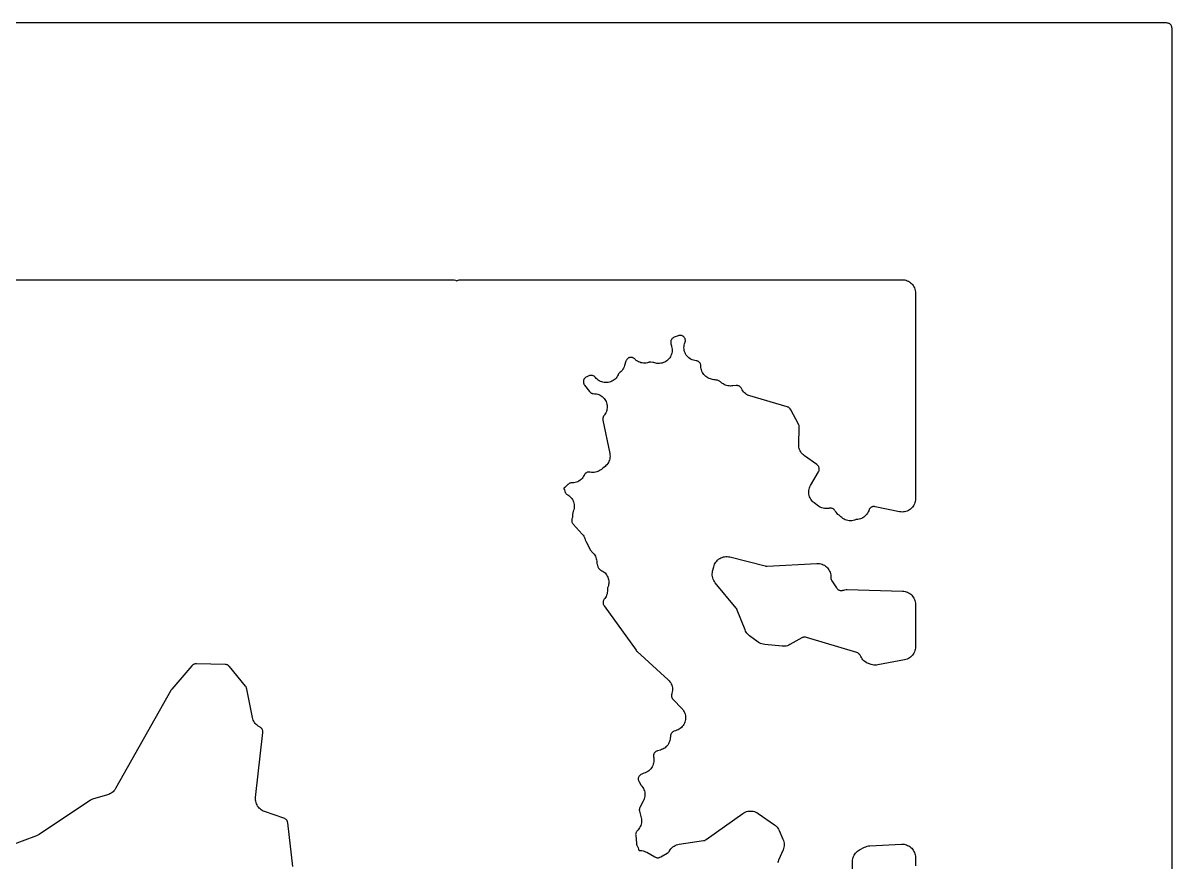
# Model space of a CAD drawing. Header units: metres. Extents: x 0 to 400, y 0 to 202.
# Drawn here: x 344.3 to 400.3, y 161.6 to 202.5 of the extents above; entities that cross this region are included whole.
import ezdxf

# ---------------------------------------------------------------- set-up
doc = ezdxf.new("R2010")
doc.units = ezdxf.units.M

msp = doc.modelspace()

# ---------------------------------------------------------------- linework, layer by layer
for points in [[(400.252, 0.0146), (400.252, 202.1856), (400.25, 202.2266), (400.247, 202.2476), (400.241, 202.2696), (400.231, 202.2976), (400.231, 202.2976), (400.221, 202.3196), (400.208, 202.3406), (400.195, 202.3586), (400.177, 202.3776), (400.158, 202.3956), (400.14, 202.4086), (400.119, 202.4216), (400.097, 202.4316), (400.069, 202.4416), (400.047, 202.4476), (400.026, 202.4506), (399.985, 202.4526), (0.015, 202.4526)], [(303.197, 189.9486), (365.143, 189.9486), (365.206, 189.9456), (365.269, 189.9366), (365.33, 189.9206), (365.389, 189.8996), (365.392, 189.8986), (365.453, 189.9206), (365.515, 189.9356), (365.578, 189.9456), (365.642, 189.9486), (387.1, 189.9486), (387.164, 189.9456), (387.226, 189.9366), (387.288, 189.9206), (387.348, 189.8996), (387.405, 189.8716), (387.46, 189.8396), (387.511, 189.8016), (387.558, 189.7586), (387.601, 189.7116), (387.639, 189.6606), (387.672, 189.6056), (387.699, 189.5486), (387.72, 189.4886), (387.736, 189.4266), (387.745, 189.3636), (387.748, 189.3006), (387.747, 179.2756), (387.744, 179.2116), (387.734, 179.1486), (387.719, 179.0866), (387.697, 179.0266), (387.67, 178.9686), (387.636, 178.9136), (387.598, 178.8626), (387.555, 178.8156), (387.507, 178.7726), (387.456, 178.7346), (387.401, 178.7026), (387.343, 178.6756), (387.282, 178.6536), (387.22, 178.6386), (387.157, 178.6306), (387.093, 178.6276), (387.029, 178.6316), (386.966, 178.6416), (385.786, 178.8896), (385.747, 178.8956), (385.723, 178.8966), (385.695, 178.8956), (385.669, 178.8916), (385.648, 178.8866), (385.625, 178.8786), (385.602, 178.8676), (385.579, 178.8546), (385.559, 178.8396), (385.541, 178.8226), (385.524, 178.8046), (385.511, 178.7866), (385.498, 178.7646), (385.485, 178.7376), (385.469, 178.6936), (385.444, 178.6336), (385.413, 178.5756), (385.376, 178.5216), (385.334, 178.4716), (385.287, 178.4266), (385.236, 178.3856), (385.181, 178.3506), (385.123, 178.3216), (385.062, 178.2976), (384.999, 178.2806), (384.935, 178.2696), (384.877, 178.2636), (384.848, 178.2576), (384.834, 178.2536), (384.825, 178.2506), (384.773, 178.2316), (384.71, 178.2146), (384.646, 178.2046), (384.58, 178.2016), (384.515, 178.2046), (384.451, 178.2146), (384.388, 178.2306), (384.326, 178.2526), (384.268, 178.2816), (384.212, 178.3156), (384.16, 178.3546), (384.113, 178.3996), (384.081, 178.4326), (384.06, 178.4506), (384.026, 178.4746), (383.972, 178.5156), (383.924, 178.5626), (383.88, 178.6146), (383.842, 178.6716), (383.824, 178.7026), (383.806, 178.7256), (383.789, 178.7446), (383.772, 178.7606), (383.75, 178.7766), (383.729, 178.7886), (383.705, 178.7996), (383.681, 178.8086), (383.658, 178.8136), (383.635, 178.8166), (383.61, 178.8176), (383.585, 178.8166), (383.562, 178.8126), (383.547, 178.8096), (383.53, 178.8066), (383.5, 178.8006), (383.437, 178.7946), (383.374, 178.7946), (383.312, 178.8006), (383.25, 178.8126), (383.189, 178.8306), (383.131, 178.8546), (383.075, 178.8836), (383.022, 178.9186), (382.813, 179.0716), (382.764, 179.1116), (382.719, 179.1556), (382.679, 179.2046), (382.643, 179.2566), (382.613, 179.3126), (382.588, 179.3706), (382.569, 179.4306), (382.556, 179.4926), (382.549, 179.5556), (382.548, 179.6186), (382.554, 179.6816), (382.565, 179.7446), (382.583, 179.8046), (382.606, 179.8636), (382.636, 179.9196), (383.021, 180.5846), (383.039, 180.6196), (383.048, 180.6426), (383.055, 180.6666), (383.06, 180.6946), (383.062, 180.7176), (383.062, 180.7396), (383.059, 180.7656), (383.054, 180.7896), (383.046, 180.8126), (383.036, 180.8356), (383.024, 180.8576), (383.009, 180.8786), (382.993, 180.8976), (382.975, 180.9146), (382.944, 180.9396), (382.334, 181.3716), (382.284, 181.4116), (382.238, 181.4556), (382.197, 181.5036), (382.16, 181.5556), (382.129, 181.6116), (382.104, 181.6696), (382.084, 181.7296), (382.07, 181.7926), (382.063, 181.8556), (382.061, 181.9186), (382.085, 182.7476), (382.083, 182.7906), (382.079, 182.8206), (382.074, 182.8456), (382.066, 182.8686), (382.047, 182.9076), (381.667, 183.6146), (381.647, 183.6486), (381.632, 183.6676), (381.616, 183.6856), (381.597, 183.7026), (381.575, 183.7186), (381.553, 183.7316), (381.53, 183.7426), (381.493, 183.7546), (379.681, 184.2836), (379.622, 184.3036), (379.565, 184.3296), (379.511, 184.3606), (379.461, 184.3966), (379.414, 184.4376), (379.371, 184.4826), (379.333, 184.5316), (379.299, 184.5846), (379.271, 184.6396), (379.265, 184.6526), (379.253, 184.6736), (379.239, 184.6936), (379.223, 184.7126), (379.205, 184.7296), (379.186, 184.7446), (379.165, 184.7576), (379.142, 184.7696), (379.118, 184.7786), (379.097, 184.7846), (379.073, 184.7886), (379.048, 184.7906), (379.009, 184.7906), (378.852, 184.7796), (378.788, 184.7716), (378.726, 184.7676), (378.663, 184.7696), (378.602, 184.7776), (378.541, 184.7916), (378.481, 184.8106), (378.424, 184.8356), (378.37, 184.8666), (378.318, 184.9026), (378.271, 184.9426), (378.243, 184.9686), (378.22, 184.9866), (378.199, 185.0006), (378.162, 185.0196), (378.131, 185.0326), (378.093, 185.0466), (378.066, 185.0546), (378.04, 185.0586), (377.99, 185.0626), (377.921, 185.0716), (377.853, 185.0876), (377.752, 185.1176), (377.692, 185.1386), (377.634, 185.1656), (377.579, 185.1986), (377.528, 185.2356), (377.48, 185.2786), (377.437, 185.3256), (377.399, 185.3776), (377.366, 185.4316), (377.339, 185.4896), (377.317, 185.5496), (377.302, 185.6116), (377.292, 185.6746), (377.289, 185.7386), (377.289, 185.7546), (377.287, 185.7816), (377.282, 185.8056), (377.275, 185.8306), (377.266, 185.8526), (377.255, 185.8736), (377.241, 185.8936), (377.222, 185.9176), (377.205, 185.9346), (377.189, 185.9476), (377.168, 185.9616), (377.143, 185.9746), (377.12, 185.9836), (377.096, 185.9906), (377.07, 185.9956), (377.057, 185.9966), (376.994, 186.0056), (376.933, 186.0206), (376.873, 186.0406), (376.815, 186.0676), (376.76, 186.0986), (376.709, 186.1356), (376.662, 186.1776), (376.618, 186.2236), (376.58, 186.2746), (376.547, 186.3276), (376.519, 186.3846), (376.496, 186.4436), (376.48, 186.5046), (376.469, 186.5676), (376.465, 186.6306), (376.467, 186.6936), (376.475, 186.7566), (376.489, 186.8186), (376.509, 186.8786), (376.522, 186.9096), (376.528, 186.9316), (376.532, 186.9556), (376.533, 186.9776), (376.532, 187.0036), (376.529, 187.0326), (376.524, 187.0546), (376.517, 187.0756), (376.507, 187.0976), (376.495, 187.1186), (376.478, 187.1426), (376.463, 187.1596), (376.446, 187.1756), (376.424, 187.1926), (376.407, 187.2036), (376.384, 187.2156), (376.361, 187.2246), (376.339, 187.2306), (376.311, 187.2346), (376.286, 187.2366), (376.264, 187.2366), (376.238, 187.2336), (376.216, 187.2286), (376.179, 187.2156), (375.992, 187.1436), (375.958, 187.1286), (375.937, 187.1166), (375.915, 187.1016), (375.895, 187.0856), (375.879, 187.0686), (375.866, 187.0526), (375.853, 187.0326), (375.84, 187.0076), (375.832, 186.9866), (375.825, 186.9636), (375.82, 186.9386), (375.818, 186.9166), (375.818, 186.8896), (375.82, 186.8676), (375.828, 186.8296), (375.853, 186.7256), (375.863, 186.6936), (375.877, 186.6306), (375.886, 186.5666), (375.888, 186.5026), (375.884, 186.4376), (375.873, 186.3746), (375.856, 186.3126), (375.833, 186.2516), (375.804, 186.1946), (375.769, 186.1396), (375.73, 186.0896), (375.685, 186.0426), (375.636, 186.0006), (375.583, 185.9636), (375.527, 185.9326), (375.468, 185.9066), (375.406, 185.8876), (375.343, 185.8736), (375.279, 185.8666), (375.215, 185.8656), (375.151, 185.8716), (375.087, 185.8836), (375.025, 185.9026), (375, 185.9106), (374.983, 185.9156), (374.945, 185.9196), (374.855, 185.9276), (374.813, 185.9286), (374.79, 185.9276), (374.769, 185.9246), (374.749, 185.9196), (374.723, 185.9116), (374.714, 185.9096), (374.687, 185.9016), (374.624, 185.8886), (374.561, 185.8836), (374.496, 185.8836), (374.433, 185.8906), (374.37, 185.9036), (374.309, 185.9226), (374.25, 185.9476), (374.194, 185.9786), (374.141, 186.0146), (374.092, 186.0556), (374.063, 186.0846), (374.041, 186.1056), (374.022, 186.1196), (374, 186.1326), (373.978, 186.1436), (373.954, 186.1516), (373.931, 186.1576), (373.908, 186.1616), (373.883, 186.1626), (373.859, 186.1616), (373.832, 186.1576), (373.81, 186.1526), (373.788, 186.1456), (373.766, 186.1346), (373.744, 186.1216), (373.723, 186.1066), (373.706, 186.0926), (373.689, 186.0736), (373.675, 186.0546), (373.661, 186.0326), (373.649, 186.0096), (373.636, 185.9736), (373.572, 185.7746), (373.57, 185.7696), (373.549, 185.7056), (373.521, 185.6446), (373.487, 185.5866), (373.447, 185.5316), (373.402, 185.4826), (373.352, 185.4376), (373.324, 185.4156), (373.305, 185.3966), (373.291, 185.3806), (373.278, 185.3606), (373.263, 185.3346), (373.255, 185.3166), (373.226, 185.2596), (373.192, 185.2056), (373.153, 185.1556), (373.108, 185.1086), (373.06, 185.0676), (373.008, 185.0306), (372.952, 184.9996), (372.893, 184.9736), (372.833, 184.9546), (372.77, 184.9406), (372.707, 184.9326), (372.643, 184.9316), (372.579, 184.9366), (372.516, 184.9486), (372.455, 184.9656), (372.395, 184.9896), (372.339, 185.0186), (372.285, 185.0536), (372.235, 185.0936), (372.189, 185.1376), (372.148, 185.1866), (372.137, 185.2006), (372.122, 185.2166), (372.104, 185.2316), (372.084, 185.2466), (372.061, 185.2606), (372.036, 185.2716), (372.015, 185.2786), (371.994, 185.2836), (371.968, 185.2866), (371.942, 185.2876), (371.919, 185.2866), (371.894, 185.2816), (371.868, 185.2746), (371.831, 185.2616), (371.727, 185.2156), (371.69, 185.1966), (371.669, 185.1846), (371.65, 185.1696), (371.633, 185.1546), (371.617, 185.1356), (371.603, 185.1156), (371.59, 185.0956), (371.579, 185.0716), (371.572, 185.0516), (371.566, 185.0276), (371.562, 185.0026), (371.561, 184.9806), (371.562, 184.9546), (371.565, 184.9286), (371.57, 184.9086), (371.579, 184.8846), (371.588, 184.8636), (371.6, 184.8416), (371.623, 184.8086), (371.861, 184.5056), (371.889, 184.4736), (371.909, 184.4546), (371.928, 184.4396), (371.948, 184.4276), (371.97, 184.4166), (371.993, 184.4076), (372.017, 184.4016), (372.044, 184.3976), (372.104, 184.3936), (372.137, 184.3916), (372.199, 184.3826), (372.26, 184.3676), (372.319, 184.3466), (372.375, 184.3206), (372.429, 184.2896), (372.48, 184.2526), (372.527, 184.2116), (372.569, 184.1656), (372.607, 184.1166), (372.64, 184.0636), (372.668, 184.0076), (372.69, 183.9496), (372.707, 183.8886), (372.718, 183.8276), (372.723, 183.7656), (372.722, 183.7026), (372.714, 183.6406), (372.701, 183.5796), (372.682, 183.5206), (372.658, 183.4626), (372.628, 183.4086), (372.593, 183.3566), (372.569, 183.3276), (372.551, 183.3036), (372.539, 183.2846), (372.529, 183.2616), (372.521, 183.2396), (372.515, 183.2136), (372.511, 183.1876), (372.51, 183.1646), (372.511, 183.1386), (372.517, 183.0986), (372.848, 181.4826), (372.858, 181.4186), (372.861, 181.3536), (372.858, 181.2886), (372.848, 181.2246), (372.832, 181.1626), (372.81, 181.1016), (372.782, 181.0426), (372.748, 180.9876), (372.709, 180.9356), (372.665, 180.8886), (372.617, 180.8456), (372.516, 180.7656), (372.462, 180.7186), (372.441, 180.6996), (372.389, 180.6616), (372.334, 180.6286), (372.275, 180.6016), (372.215, 180.5806), (372.152, 180.5646), (372.088, 180.5556), (372.023, 180.5536), (371.959, 180.5576), (371.895, 180.5676), (371.873, 180.5726), (371.851, 180.5746), (371.825, 180.5756), (371.798, 180.5736), (371.773, 180.5686), (371.753, 180.5636), (371.732, 180.5546), (371.707, 180.5426), (371.686, 180.5296), (371.671, 180.5176), (371.652, 180.4996), (371.634, 180.4786), (371.621, 180.4606), (371.611, 180.4436), (371.604, 180.4296), (371.574, 180.3706), (371.538, 180.3156), (371.496, 180.2636), (371.45, 180.2166), (371.399, 180.1746), (371.343, 180.1386), (371.285, 180.1076), (371.223, 180.0836), (371.16, 180.0656), (371.095, 180.0536), (371.029, 180.0486), (370.975, 180.0476), (370.95, 180.0446), (370.923, 180.0376), (370.897, 180.0296), (370.874, 180.0186), (370.856, 180.0086), (370.834, 179.9926), (370.801, 179.9626), (370.732, 179.8956), (370.706, 179.8666), (370.661, 179.8226), (370.612, 179.7836), (370.603, 179.7776), (370.61, 179.7656), (370.636, 179.7066), (370.656, 179.6446), (370.66, 179.6286), (370.669, 179.6046), (370.682, 179.5796), (370.694, 179.5606), (370.709, 179.5406), (370.726, 179.5236), (370.746, 179.5066), (370.779, 179.4846), (370.805, 179.4686), (370.859, 179.4316), (370.909, 179.3896), (370.955, 179.3436), (370.996, 179.2926), (371.031, 179.2376), (371.061, 179.1796), (371.084, 179.1196), (371.102, 179.0566), (371.113, 178.9926), (371.118, 178.9276), (371.116, 178.8626), (371.108, 178.7976), (371.093, 178.7346), (371.072, 178.6726), (371.067, 178.6626), (371.061, 178.6396), (371.053, 178.5986), (371.04, 178.4946), (371.035, 178.4356), (371.025, 178.3626), (371.007, 178.2916), (371.003, 178.2796), (370.998, 178.2576), (370.996, 178.2336), (370.995, 178.2056), (370.998, 178.1786), (371.002, 178.1556), (371.008, 178.1346), (371.018, 178.1106), (371.031, 178.0856), (371.045, 178.0656), (371.069, 178.0356), (371.51, 177.5486), (371.55, 177.4996), (371.585, 177.4476), (371.615, 177.3916), (371.64, 177.3336), (371.658, 177.2726), (371.667, 177.2376), (371.676, 177.2136), (371.694, 177.1766), (371.918, 176.7666), (371.937, 176.7346), (371.954, 176.7126), (371.972, 176.6936), (371.996, 176.6726), (372.041, 176.6286), (372.082, 176.5806), (372.118, 176.5286), (372.148, 176.4726), (372.173, 176.4146), (372.193, 176.3546), (372.206, 176.2926), (372.214, 176.2306), (372.215, 176.1706), (372.215, 176.1666), (372.217, 176.1486), (372.221, 176.1236), (372.232, 176.0866), (372.275, 175.9606), (372.291, 175.9216), (372.302, 175.8986), (372.314, 175.8796), (372.329, 175.8606), (372.345, 175.8436), (372.363, 175.8276), (372.383, 175.8136), (372.401, 175.8036), (372.414, 175.7976), (372.47, 175.7706), (372.522, 175.7386), (372.571, 175.7006), (372.617, 175.6596), (372.658, 175.6136), (372.695, 175.5636), (372.726, 175.5106), (372.753, 175.4556), (372.774, 175.3976), (372.79, 175.3376), (372.8, 175.2766), (372.804, 175.2156), (372.802, 175.1536), (372.794, 175.0926), (372.781, 175.0326), (372.762, 174.9736), (372.745, 174.9296), (372.739, 174.9066), (372.735, 174.8806), (372.734, 174.8586), (372.735, 174.8316), (372.735, 174.7666), (372.729, 174.7026), (372.716, 174.6396), (372.697, 174.5776), (372.672, 174.5186), (372.641, 174.4616), (372.604, 174.4086), (372.582, 174.3816), (372.561, 174.3536), (372.55, 174.3356), (372.54, 174.3126), (372.531, 174.2876), (372.525, 174.2616), (372.522, 174.2356), (372.521, 174.2106), (372.522, 174.1876), (372.527, 174.1636), (372.534, 174.1376), (372.543, 174.1136), (372.555, 174.0906), (372.577, 174.0566), (374.132, 171.8916), (374.158, 171.8586), (374.188, 171.8286), (375.695, 170.4586), (375.741, 170.4126), (375.782, 170.3616), (375.818, 170.3076), (375.848, 170.2486), (375.872, 170.1886), (375.89, 170.1256), (375.902, 170.0606), (375.907, 169.9956), (375.905, 169.9306), (375.897, 169.8656), (375.882, 169.8016), (375.872, 169.7656), (375.863, 169.7296), (375.86, 169.7056), (375.859, 169.6816), (375.86, 169.6576), (375.864, 169.6306), (375.869, 169.6126), (375.877, 169.5886), (375.888, 169.5636), (375.898, 169.5476), (375.911, 169.5286), (375.938, 169.4976), (376.364, 169.0526), (376.406, 169.0036), (376.443, 168.9516), (376.475, 168.8956), (376.501, 168.8366), (376.521, 168.7756), (376.535, 168.7136), (376.542, 168.6496), (376.544, 168.5856), (376.539, 168.5216), (376.527, 168.4576), (376.51, 168.3966), (376.486, 168.3366), (376.457, 168.2796), (376.422, 168.2256), (376.382, 168.1756), (376.337, 168.1296), (376.288, 168.0886), (376.235, 168.0526), (376.178, 168.0216), (376.119, 167.9966), (376.058, 167.9776), (375.993, 167.9606), (375.968, 167.9516), (375.948, 167.9416), (375.924, 167.9266), (375.904, 167.9116), (375.887, 167.8956), (375.868, 167.8726), (375.853, 167.8526), (375.841, 167.8306), (375.831, 167.8066), (375.824, 167.7846), (375.816, 167.7426), (375.789, 167.5636), (375.777, 167.5016), (375.759, 167.4426), (375.735, 167.3846), (375.706, 167.3296), (375.672, 167.2766), (375.633, 167.2286), (375.589, 167.1836), (375.541, 167.1436), (375.49, 167.1076), (375.435, 167.0776), (375.378, 167.0526), (375.319, 167.0336), (375.176, 166.9946), (375.14, 166.9836), (375.121, 166.9746), (375.098, 166.9616), (375.078, 166.9486), (375.058, 166.9316), (375.043, 166.9166), (375.027, 166.8966), (375.014, 166.8766), (375.003, 166.8566), (374.993, 166.8316), (374.986, 166.8096), (374.981, 166.7846), (374.979, 166.7616), (374.979, 166.7386), (374.982, 166.7096), (374.991, 166.6566), (375, 166.5926), (375.002, 166.5286), (374.998, 166.4646), (374.987, 166.4006), (374.97, 166.3396), (374.947, 166.2796), (374.919, 166.2216), (374.884, 166.1676), (374.845, 166.1166), (374.801, 166.0706), (374.752, 166.0286), (374.7, 165.9916), (374.644, 165.9596), (374.642, 165.9586), (374.575, 165.9296), (374.51, 165.9066), (374.406, 165.8616), (374.369, 165.8426), (374.347, 165.8296), (374.327, 165.8146), (374.307, 165.7956), (374.29, 165.7766), (374.278, 165.7586), (374.265, 165.7356), (374.254, 165.7116), (374.247, 165.6906), (374.241, 165.6656), (374.238, 165.6386), (374.238, 165.6146), (374.239, 165.5916), (374.244, 165.5686), (374.251, 165.5426), (374.261, 165.5176), (374.279, 165.4826), (374.36, 165.3426), (374.383, 165.3086), (374.408, 165.2766), (374.416, 165.2676), (374.455, 165.2156), (374.488, 165.1596), (374.515, 165.1016), (374.536, 165.0416), (374.551, 164.9786), (374.56, 164.9146), (374.563, 164.8506), (374.559, 164.7866), (374.549, 164.7226), (374.533, 164.6606), (374.51, 164.6006), (374.482, 164.5426), (374.326, 164.2616), (374.309, 164.2256), (374.3, 164.2036), (374.295, 164.1826), (374.29, 164.1586), (374.288, 164.1336), (374.288, 164.1116), (374.29, 164.0906), (374.298, 164.0506), (374.377, 163.7296), (374.388, 163.6676), (374.394, 163.6056), (374.394, 163.5436), (374.388, 163.4816), (374.376, 163.4206), (374.358, 163.3606), (374.335, 163.3026), (374.306, 163.2476), (374.272, 163.1956), (374.233, 163.1466), (374.189, 163.1016), (374.183, 163.0956), (374.167, 163.0776), (374.151, 163.0556), (374.14, 163.0376), (374.13, 163.0156), (374.121, 162.9906), (374.115, 162.9666), (374.112, 162.9456), (374.111, 162.9236), (374.113, 162.8816), (374.15, 162.4776), (374.155, 162.4386), (374.161, 162.4136), (374.169, 162.3916), (374.179, 162.3696), (374.202, 162.3296), (374.231, 162.2716), (374.255, 162.2116), (374.272, 162.1486), (374.274, 162.1366), (374.282, 162.1376), (374.346, 162.1396), (374.409, 162.1346), (374.472, 162.1236), (374.533, 162.1066), (374.592, 162.0836), (374.649, 162.0546), (375.051, 161.8256), (375.085, 161.8086), (375.108, 161.7996), (375.134, 161.7916), (375.156, 161.7876), (375.181, 161.7856), (375.206, 161.7856), (375.228, 161.7876), (375.252, 161.7926), (375.274, 161.7996), (375.296, 161.8086), (375.332, 161.8276), (375.652, 162.0166), (375.688, 162.0406), (375.708, 162.0566), (375.725, 162.0746), (375.742, 162.0936), (375.754, 162.1126), (375.757, 162.1166), (375.791, 162.1726), (375.832, 162.2256), (375.877, 162.2726), (375.927, 162.3166), (375.982, 162.3536), (376.04, 162.3856), (376.1, 162.4116), (376.163, 162.4316), (376.228, 162.4446), (377.42, 162.6226), (377.458, 162.6296), (377.479, 162.6356), (377.5, 162.6446), (377.521, 162.6556), (377.554, 162.6766), (379.334, 163.9446), (379.39, 163.9796), (379.449, 164.0096), (379.511, 164.0336), (379.575, 164.0506), (379.64, 164.0606), (379.706, 164.0646), (379.773, 164.0616), (379.838, 164.0516), (379.902, 164.0356), (379.964, 164.0126), (380.024, 163.9836), (380.08, 163.9486), (380.878, 163.3936), (380.925, 163.3576), (380.969, 163.3166), (381.009, 163.2726), (381.045, 163.2246), (381.076, 163.1736), (381.102, 163.1196), (381.291, 162.6846), (381.314, 162.6236), (381.331, 162.5606), (381.341, 162.4956), (381.345, 162.4306), (381.342, 162.3646), (381.333, 162.3006), (381.317, 162.2366), (381.294, 162.1756), (381.079, 161.6646), (381.052, 161.6076), (381.02, 161.5536)], [(357.399, 161.3636), (357.152, 163.4846), (357.146, 163.5236), (357.139, 163.5486), (357.129, 163.5736), (357.118, 163.5946), (357.102, 163.6196), (357.086, 163.6396), (357.071, 163.6546), (357.051, 163.6716), (357.029, 163.6856), (357.007, 163.6976), (356.967, 163.7136), (356.022, 164.0416), (355.964, 164.0646), (355.909, 164.0936), (355.856, 164.1266), (355.808, 164.1656), (355.763, 164.2086), (355.722, 164.2566), (355.686, 164.3076), (355.656, 164.3616), (355.63, 164.4186), (355.61, 164.4776), (355.596, 164.5376), (355.588, 164.5996), (355.586, 164.6616), (355.59, 164.7236), (355.935, 167.8876), (355.937, 167.9276), (355.937, 167.9496), (355.933, 167.9756), (355.928, 167.9986), (355.92, 168.0216), (355.909, 168.0456), (355.897, 168.0666), (355.885, 168.0836), (355.869, 168.1036), (355.85, 168.1206), (355.832, 168.1356), (355.811, 168.1486), (355.77, 168.1706), (355.714, 168.2026), (355.662, 168.2406), (355.614, 168.2836), (355.571, 168.3316), (355.532, 168.3826), (355.499, 168.4386), (355.471, 168.4966), (355.45, 168.5576), (355.434, 168.6196), (355.162, 170.0056), (355.152, 170.0446), (355.145, 170.0656), (355.133, 170.0896), (355.12, 170.1126), (355.096, 170.1446), (354.314, 171.0986), (354.288, 171.1266), (354.268, 171.1456), (354.249, 171.1596), (354.232, 171.1706), (354.211, 171.1806), (354.184, 171.1906), (354.16, 171.1966), (354.14, 171.2006), (354.099, 171.2026), (352.705, 171.2336), (352.664, 171.2316), (352.635, 171.2286), (352.613, 171.2236), (352.592, 171.2166), (352.567, 171.2056), (352.547, 171.1936), (352.525, 171.1786), (352.508, 171.1636), (352.482, 171.1366), (351.497, 169.9956), (351.472, 169.9636), (351.45, 169.9296), (348.755, 165.1536), (348.722, 165.1006), (348.684, 165.0506), (348.641, 165.0046), (348.594, 164.9636), (348.543, 164.9276), (348.489, 164.8956), (348.432, 164.8696), (348.372, 164.8496), (347.638, 164.6356), (347.598, 164.6216), (347.576, 164.6116), (347.541, 164.5896), (345.035, 162.9236), (344.97, 162.8866), (344.902, 162.8566), (342.105, 161.8176)], [(384.675, 160.7156), (384.679, 161.6046), (384.682, 161.6686), (384.692, 161.7316), (384.708, 161.7936), (384.73, 161.8536), (384.758, 161.9116), (384.791, 161.9666), (384.83, 162.0176), (384.873, 162.0646), (384.921, 162.1066), (384.973, 162.1446), (385.028, 162.1766), (385.259, 162.2966), (385.322, 162.3256), (385.388, 162.3466), (385.456, 162.3616), (385.525, 162.3686), (387.066, 162.4466), (387.128, 162.4466), (387.19, 162.4416), (387.25, 162.4296), (387.31, 162.4126), (387.367, 162.3896), (387.422, 162.3616), (387.474, 162.3286), (387.523, 162.2896), (387.567, 162.2476), (387.608, 162.2006), (387.644, 162.1506), (387.675, 162.0966), (387.7, 162.0406), (387.721, 161.9826), (387.735, 161.9226), (387.744, 161.8616), (387.747, 161.7996), (387.747, 161.3956)]]:
    msp.add_lwpolyline(points)
msp.add_lwpolyline([(383.193, 176.0866), (383.252, 176.0616), (383.308, 176.0326), (383.361, 175.9966), (383.41, 175.9566), (383.456, 175.9116), (383.496, 175.8626), (383.532, 175.8096), (383.562, 175.7526), (383.586, 175.6936), (383.605, 175.6326), (383.617, 175.5706), (383.623, 175.5066), (383.623, 175.4436), (383.623, 175.4336), (383.624, 175.4046), (383.628, 175.3796), (383.633, 175.3586), (383.64, 175.3376), (383.652, 175.3116), (383.674, 175.2746), (383.903, 174.9296), (383.926, 174.8986), (383.946, 174.8766), (383.964, 174.8596), (383.981, 174.8466), (384.004, 174.8336), (384.024, 174.8236), (384.047, 174.8146), (384.073, 174.8086), (384.096, 174.8046), (384.12, 174.8036), (384.144, 174.8036), (384.168, 174.8076), (384.195, 174.8136), (384.2, 174.8156), (384.254, 174.8306), (384.31, 174.8416), (384.366, 174.8476), (384.422, 174.8486), (387.116, 174.7786), (387.178, 174.7736), (387.24, 174.7636), (387.3, 174.7466), (387.359, 174.7246), (387.415, 174.6966), (387.468, 174.6636), (387.517, 174.6256), (387.563, 174.5826), (387.605, 174.5356), (387.641, 174.4856), (387.673, 174.4316), (387.699, 174.3746), (387.72, 174.3156), (387.735, 174.2546), (387.744, 174.1926), (387.747, 174.1306), (387.747, 172.0646), (387.744, 172.0006), (387.734, 171.9376), (387.719, 171.8756), (387.697, 171.8156), (387.67, 171.7576), (387.637, 171.7026), (387.598, 171.6516), (387.555, 171.6046), (387.507, 171.5616), (387.456, 171.5236), (387.401, 171.4916), (387.343, 171.4646), (387.282, 171.4436), (387.22, 171.4276), (385.918, 171.1796), (385.851, 171.1706), (385.784, 171.1686), (385.716, 171.1736), (385.65, 171.1856), (385.585, 171.2046), (385.461, 171.2476), (385.4, 171.2716), (385.341, 171.3026), (385.287, 171.3396), (385.236, 171.3816), (385.189, 171.4286), (385.148, 171.4796), (385.112, 171.5346), (385.082, 171.5936), (385.069, 171.6256), (385.057, 171.6526), (385.043, 171.6746), (385.028, 171.6946), (385.014, 171.7106), (384.994, 171.7286), (384.973, 171.7446), (384.954, 171.7556), (384.932, 171.7666), (384.891, 171.7806), (382.431, 172.5176), (382.393, 172.5276), (382.369, 172.5306), (382.341, 172.5316), (382.32, 172.5306), (382.293, 172.5266), (382.267, 172.5196), (382.247, 172.5116), (382.208, 172.4926), (381.629, 172.1706), (381.571, 172.1416), (381.509, 172.1186), (381.446, 172.1026), (381.382, 172.0926), (381.316, 172.0886), (381.251, 172.0916), (380.399, 172.1746), (380.331, 172.1846), (380.264, 172.2026), (380.2, 172.2266), (380.138, 172.2586), (380.08, 172.2956), (379.667, 172.5966), (379.62, 172.6356), (379.576, 172.6776), (379.536, 172.7246), (379.501, 172.7746), (379.471, 172.8276), (379.446, 172.8836), (379.066, 173.8526), (379.048, 173.8906), (379.035, 173.9136), (379.008, 173.9496), (377.992, 175.1866), (377.953, 175.2396), (377.919, 175.2966), (377.891, 175.3576), (377.87, 175.4196), (377.855, 175.4846), (377.847, 175.5506), (377.845, 175.6166), (377.851, 175.6836), (377.863, 175.7486), (377.914, 175.9616), (377.932, 176.0226), (377.956, 176.0826), (377.986, 176.1396), (378.021, 176.1926), (378.061, 176.2426), (378.106, 176.2886), (378.156, 176.3296), (378.209, 176.3646), (378.265, 176.3956), (378.324, 176.4206), (378.386, 176.4386), (378.448, 176.4516), (378.512, 176.4576), (378.576, 176.4576), (378.64, 176.4516), (378.703, 176.4386), (380.415, 176.0056), (380.455, 175.9966), (380.48, 175.9946), (380.522, 175.9946), (382.942, 176.1226), (383.006, 176.1226), (383.069, 176.1166), (383.132, 176.1046), (383.193, 176.0866)], close=True)

doc.saveas('drawing.dxf')
